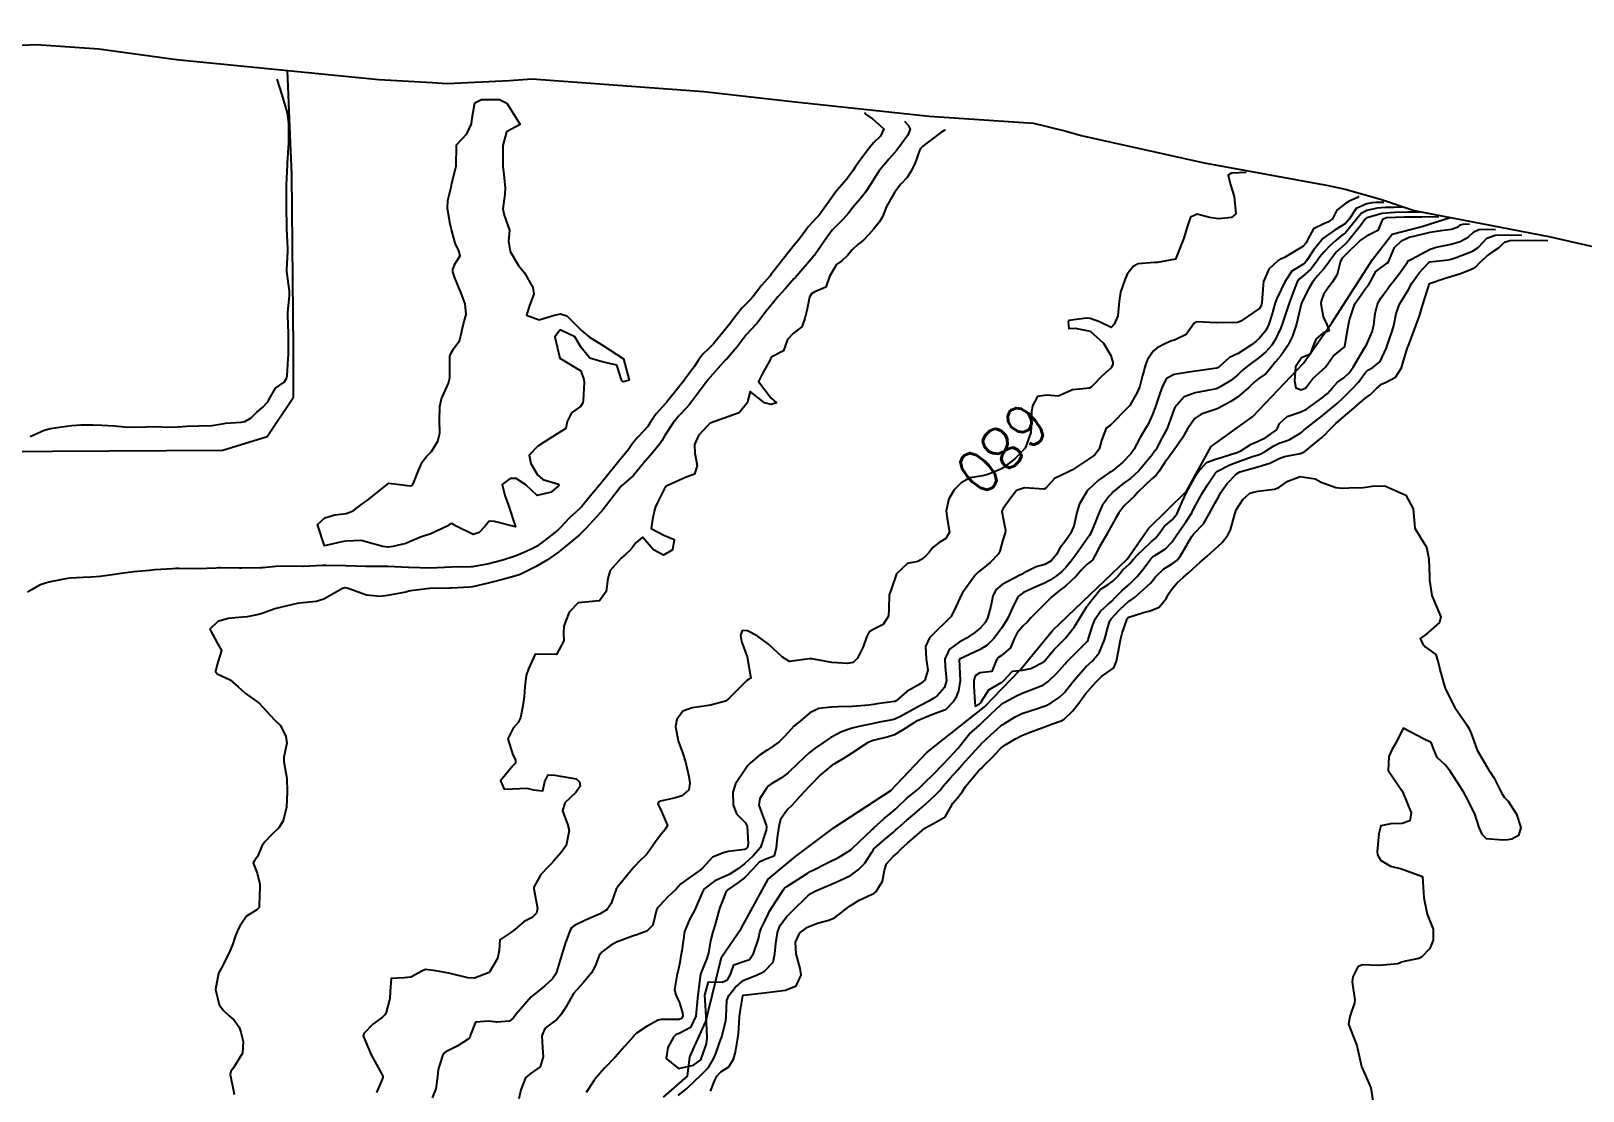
# Model space of a CAD drawing. Header units: metres. Extents: x 292545 to 299085, y 7450245 to 7463078.
# Drawn here: x 294096.9 to 294243.4, y 7462910.6 to 7463010.7 of the extents above; entities that cross this region are included whole.
import ezdxf
from ezdxf.enums import TextEntityAlignment as Align

# ---------------------------------------------------------------- set-up
doc = ezdxf.new("R2010")
doc.units = ezdxf.units.M
for name, color, linetype in [('Area', 45, 'Continuous'), ('Cotas', 45, 'Continuous'), ('Curvas de Nivel 1m', 11, 'Continuous'), ('Curvas de Nivel 5m', 15, 'Continuous'), ('Hidrografia', 140, 'Continuous')]:
    doc.layers.add(name, color=color, linetype=linetype)
doc.styles.add('Style-STANDARD', font='STANDARD.shx')

msp = doc.modelspace()

# ---------------------------------------------------------------- linework, layer by layer
at = {"layer": 'Area'}
msp.add_polyline3d([(294092.59, 7463009.21, 682.85), (294097.4, 7463009.43, 682.7), (294103.28, 7463009.03, 682.76), (294110.63, 7463008.01, 682.86), (294129.72, 7463006.12, 683.72), (294134.79, 7463005.85, 683.97), (294136.16, 7463005.76, 683.94), (294142.05, 7463006.04, 689.15), (294144.16, 7463006.19, 688.85), (294160.39, 7463005, 687.37), (294168.72, 7463004.07, 691.24), (294181.65, 7463002.67, 684.84), (294191.52, 7463002, 680.62), (294194.6, 7463001.25, 680.65), (294196.02, 7463000.86, 685.87), (294207.6, 7462998.27, 680.16), (294219.33, 7462996.13, 681.95), (294220.93, 7462995.77, 680.87), (294224.26, 7462994.84, 680.72), (294227.45, 7462993.76, 675.59), (294240.14, 7462991.31, 680.51), (294256.19, 7462987.67, 678.31)], dxfattribs=at)
at = {"layer": 'Curvas de Nivel 1m', "flags": 128}
for points, elevation in [([(294096.81, 7462972.44), (294098.12, 7462973.02), (294098.72, 7462973.17), (294099.78, 7462973.35), (294100.73, 7462973.46), (294101.59, 7462973.52), (294102.73, 7462973.54), (294103.58, 7462973.5), (294104.73, 7462973.44), (294105.71, 7462973.35), (294106.73, 7462973.3), (294107.7, 7462973.33), (294108.73, 7462973.36), (294109.7, 7462973.31), (294110.73, 7462973.33), (294111.59, 7462973.4), (294112.73, 7462973.43), (294113.96, 7462973.47), (294114.73, 7462973.6), (294115.26, 7462973.68), (294116.73, 7462973.79), (294117.07, 7462973.86), (294117.68, 7462974.19), (294118.19, 7462974.73), (294118.75, 7462975.17), (294119.23, 7462975.69), (294119.5, 7462976.16), (294119.95, 7462976.98), (294120.78, 7462977.57), (294121.01, 7462977.91), (294121.06, 7462978.15), (294121.16, 7462979.8), (294121.18, 7462980.15), (294121.18, 7462981.79), (294121.18, 7462982.15), (294121.11, 7462983.89), (294121.12, 7462984.15), (294121.28, 7462985.74), (294121.29, 7462986.15), (294121.04, 7462988.01), (294121.03, 7462988.15), (294121.14, 7462989.92), (294121.14, 7462990.15), (294121.03, 7462992.07), (294121.02, 7462992.15), (294120.99, 7462994.13), (294120.99, 7462994.15), (294121, 7462996.15), (294121.09, 7462998.08), (294121.09, 7462998.15), (294121.1, 7462998.22), (294121.23, 7463000.15), (294121.21, 7463002.01), (294121.2, 7463002.15), (294121.2, 7463002.27), (294121.08, 7463002.98), (294120.74, 7463004.15), (294120.58, 7463004.67), (294120.11, 7463006.16)], 683), ([(294175.55, 7463003.01), (294175.71, 7463002.84), (294176.31, 7463002.41), (294177.38, 7463001.49), (294177.06, 7463000.78), (294176.41, 7463000.14), (294175.86, 7462999.5), (294175.51, 7462999.03), (294175.03, 7462998.36), (294174.67, 7462997.86), (294174.46, 7462997.52), (294173.85, 7462996.68), (294172.99, 7462995.7), (294172.86, 7462995.53), (294172.54, 7462995.09), (294171.43, 7462993.55), (294171.23, 7462993.3), (294170.96, 7462993), (294170.27, 7462992.25), (294169.78, 7462991.57), (294169.43, 7462991.09), (294168.93, 7462990.5), (294168.2, 7462989.59), (294166.91, 7462987.93), (294166.76, 7462987.75), (294166.65, 7462987.61), (294165.84, 7462986.67), (294165.03, 7462985.63), (294164.96, 7462985.54), (294164.87, 7462985.44), (294163.97, 7462984.53), (294163.3, 7462983.65), (294163.1, 7462983.4), (294162.85, 7462983.08), (294161.71, 7462981.67), (294161.31, 7462981.19), (294160.82, 7462980.7), (294160.3, 7462980.19), (294159.93, 7462979.69), (294159.47, 7462979.02), (294158.79, 7462978.09), (294158.62, 7462977.87), (294158.49, 7462977.7), (294157.62, 7462976.57), (294156.94, 7462975.73), (294156.86, 7462975.63), (294156.76, 7462975.53), (294155.9, 7462974.58), (294155.34, 7462973.74), (294155.1, 7462973.37), (294154.72, 7462972.95), (294154.12, 7462972.35), (294153.67, 7462971.76), (294153.27, 7462971.2), (294152.69, 7462970.49), (294152.37, 7462970.09), (294152.13, 7462969.78), (294150.66, 7462968), (294150.57, 7462967.89), (294150.5, 7462967.8), (294149.67, 7462966.79), (294148.86, 7462965.82), (294148.76, 7462965.7), (294148.64, 7462965.59), (294147.7, 7462964.75), (294146.87, 7462963.84), (294146.61, 7462963.59), (294145.32, 7462962.58), (294144.59, 7462962.06), (294144.48, 7462961.99), (294144.26, 7462961.87), (294143.12, 7462961.35), (294142.59, 7462961.14), (294141.43, 7462960.76), (294140.58, 7462960.52), (294140.09, 7462960.41), (294138.57, 7462960.14), (294138.4, 7462960.12), (294136.57, 7462960.09), (294134.57, 7462959.99), (294132.57, 7462960.07), (294132.51, 7462960.07), (294130.57, 7462960.16), (294128.67, 7462960.16), (294128.57, 7462960.16), (294128.47, 7462960.16), (294126.57, 7462960.22), (294124.72, 7462960.26), (294124.57, 7462960.26), (294124.43, 7462960.26), (294122.57, 7462960.15), (294122.55, 7462960.15), (294120.57, 7462960.18), (294119.98, 7462960.16), (294118.72, 7462960.02), (294118.57, 7462960.02), (294116.78, 7462959.99), (294116.57, 7462959.99), (294114.75, 7462960.04), (294114.57, 7462960.03), (294114.36, 7462960.01), (294112.57, 7462959.93), (294110.87, 7462959.97), (294110.57, 7462959.97), (294110.24, 7462959.95), (294108.57, 7462959.83), (294108.07, 7462959.79), (294106.57, 7462959.65), (294105.39, 7462959.5), (294104.56, 7462959.37), (294103.42, 7462959.22), (294102.56, 7462959.14), (294101.82, 7462959.12), (294100.56, 7462959.05), (294099.98, 7462958.97), (294098.56, 7462958.68), (294097.74, 7462958.42), (294096.98, 7462958), (294096.54, 7462957.73)], 683), ([(294179.34, 7463002.2), (294179.67, 7463001.81), (294179.85, 7463001.45), (294179.64, 7463000.87), (294179.05, 7463000.06), (294178.6, 7462999.47), (294177.88, 7462998.63), (294177.02, 7462997.64), (294176.95, 7462997.56), (294176.9, 7462997.49), (294176.2, 7462996.3), (294175.64, 7462995.5), (294175.36, 7462995.13), (294174.98, 7462994.69), (294174.45, 7462994.05), (294174.04, 7462993.52), (294173.54, 7462992.94), (294172.96, 7462992.38), (294172.54, 7462991.95), (294172.22, 7462991.54), (294170.92, 7462989.66), (294170.88, 7462989.6), (294170.84, 7462989.56), (294169.96, 7462988.52), (294169.15, 7462987.58), (294169.03, 7462987.44), (294168.9, 7462987.3), (294168.09, 7462986.39), (294167.38, 7462985.6), (294166.87, 7462984.99), (294166.25, 7462984.22), (294165.79, 7462983.62), (294165.38, 7462983.09), (294164.84, 7462982.51), (294164.42, 7462982.05), (294164.1, 7462981.64), (294163.55, 7462980.91), (294162.81, 7462980.06), (294162.62, 7462979.84), (294162.45, 7462979.66), (294160.78, 7462977.77), (294160.75, 7462977.72), (294160.72, 7462977.68), (294159.88, 7462976.58), (294159.23, 7462975.7), (294159.02, 7462975.43), (294158.75, 7462975.14), (294158.05, 7462974.4), (294157.5, 7462973.72), (294156.72, 7462972.51), (294156.42, 7462972.02), (294156.23, 7462971.73), (294155.55, 7462970.89), (294154.69, 7462969.9), (294154.62, 7462969.82), (294154.57, 7462969.75), (294153.72, 7462968.71), (294152.66, 7462967.81), (294152.62, 7462967.77), (294152.46, 7462967.57), (294151.09, 7462965.79), (294150.89, 7462965.54), (294150.63, 7462965.25), (294149.94, 7462964.49), (294149.32, 7462963.81), (294148.97, 7462963.45), (294148.61, 7462963.13), (294147.06, 7462961.84), (294146.59, 7462961.46), (294145.65, 7462960.79), (294144.58, 7462960.15), (294144.38, 7462960.06), (294144, 7462959.88), (294143.04, 7462959.41), (294142.56, 7462959.24), (294141.51, 7462958.95), (294140.55, 7462958.71), (294139.92, 7462958.56), (294138.55, 7462958.23), (294138.29, 7462958.2), (294136.55, 7462958.1), (294136.41, 7462958.1), (294134.54, 7462958.07), (294134.47, 7462958.07), (294133.75, 7462958), (294132.7, 7462957.85), (294132.54, 7462957.82), (294132.26, 7462957.73), (294130.54, 7462957.42), (294129.83, 7462957.33), (294128.54, 7462957.44), (294126.81, 7462958.08), (294126.54, 7462958.14), (294126.49, 7462958.14), (294126.28, 7462958.08), (294124.53, 7462957.07), (294123.8, 7462956.85), (294122.53, 7462956.74), (294122, 7462956.66), (294120.52, 7462956.33), (294119.91, 7462956.16), (294118.52, 7462955.67), (294117.29, 7462955.42), (294116.51, 7462955.34), (294115.49, 7462955.24), (294114.51, 7462954.98), (294113.75, 7462954.23), (294114.48, 7462952.89), (294114.85, 7462952.22), (294114.46, 7462950.92), (294114.3, 7462950.23), (294114.45, 7462950.03), (294115.69, 7462949.46), (294116.44, 7462948.81), (294117.1, 7462948.19), (294118.42, 7462947.25), (294119.43, 7462946.16), (294119.9, 7462945.66), (294120.39, 7462945.19), (294120.94, 7462944.14), (294121.04, 7462943.47), (294120.75, 7462942.15), (294120.76, 7462941.74), (294121.03, 7462940.15), (294121.05, 7462938.88), (294121.02, 7462938.15), (294121.01, 7462937.44), (294120.69, 7462936.15), (294120.28, 7462935.48), (294119.6, 7462934.84), (294118.95, 7462934.17), (294118.68, 7462933.75), (294118.25, 7462932.79), (294118, 7462932.43), (294117.85, 7462932.18), (294118.23, 7462931.22), (294118.49, 7462930.18), (294118.47, 7462929.91), (294118.42, 7462928.18), (294118.41, 7462927.96), (294118.19, 7462927.75), (294117.23, 7462927.14), (294116.58, 7462926.2), (294116.44, 7462925.92), (294116.16, 7462925.24), (294115.9, 7462924.45), (294115.8, 7462924.21), (294115.6, 7462923.67), (294114.83, 7462922.22), (294114.58, 7462921.76), (294114.29, 7462920.23), (294114.64, 7462918.79), (294115.07, 7462918.22), (294115.6, 7462917.74), (294116.06, 7462917.33), (294116.53, 7462916.68), (294116.7, 7462916.2), (294116.91, 7462915.32), (294116.86, 7462914.2), (294116.01, 7462912.82), (294115.73, 7462912.49), (294115.68, 7462912.21), (294115.99, 7462910.65), (294116.07, 7462910.3)], 682), ([(294183.17, 7463001.41), (294183.13, 7463001.35), (294183.06, 7463001.31), (294182.77, 7463001.13), (294181.05, 7462999.83), (294180.85, 7462999.63), (294180.76, 7462999.44), (294180.3, 7462998.17), (294179.93, 7462997.45), (294179.58, 7462996.88), (294179, 7462996.26), (294178.4, 7462995.47), (294177.64, 7462994.14), (294177.38, 7462993.48), (294177.27, 7462993.18), (294176.96, 7462992.71), (294176.43, 7462992.02), (294175.96, 7462991.5), (294175.46, 7462990.98), (294174.93, 7462990.55), (294174.4, 7462990.05), (294173.95, 7462989.52), (294173.43, 7462989.01), (294172.91, 7462988.67), (294172.24, 7462987.54), (294171.91, 7462986.52), (294170.88, 7462986.09), (294170.55, 7462985.89), (294170.37, 7462985.57), (294170.12, 7462984.31), (294169.91, 7462983.57), (294169.64, 7462982.78), (294168.84, 7462982.2), (294168.29, 7462981.59), (294167.9, 7462980.51), (294166.81, 7462979.96), (294166.67, 7462979.75), (294166.61, 7462979.61), (294165.96, 7462978.45), (294165.56, 7462977.62), (294166.76, 7462976.05), (294167.25, 7462975.6), (294166.75, 7462975.44), (294166.11, 7462975.62), (294164.77, 7462976.67), (294164.55, 7462975.84), (294164.5, 7462975.63), (294163.72, 7462974.67), (294162.74, 7462974.33), (294160.99, 7462973.68), (294160.73, 7462973.45), (294159.89, 7462972.52), (294159.51, 7462971.69), (294159.55, 7462970.85), (294159.75, 7462969.69), (294159.5, 7462968.87), (294158.67, 7462968.57), (294156.85, 7462967.73), (294156.66, 7462967.47), (294156.07, 7462966.31), (294155.81, 7462965.74), (294155.59, 7462964.78), (294155.42, 7462963.74), (294156.61, 7462963.12), (294157.59, 7462962.71), (294157.44, 7462961.72), (294156.59, 7462961.23), (294155.63, 7462961.74), (294154.6, 7462962.92), (294153.97, 7462962.39), (294153.51, 7462961.76), (294153.03, 7462961.32), (294152.58, 7462960.94), (294151.55, 7462959.79), (294151.32, 7462959.03), (294151.16, 7462957.79), (294150.53, 7462956.91), (294149.53, 7462956.81), (294148.53, 7462956.74), (294147.69, 7462955.83), (294147.18, 7462954.51), (294147.15, 7462953.84), (294147.19, 7462953.14), (294146.47, 7462951.85), (294144.47, 7462951.87), (294143.83, 7462950.5), (294143.61, 7462949.88), (294143.49, 7462948.82), (294143.42, 7462947.88), (294143.3, 7462946.99), (294143.09, 7462945.88), (294142.86, 7462945.42), (294142.39, 7462944.89), (294141.88, 7462943.9), (294142.36, 7462942.37), (294142.61, 7462941.89), (294142.63, 7462941.6), (294142.35, 7462941.33), (294141.2, 7462939.91), (294141.54, 7462939.12), (294142.33, 7462939.16), (294143.68, 7462939.23), (294144.32, 7462939.07), (294145.2, 7462938.98), (294145.37, 7462939.86), (294145.7, 7462940.5), (294146.34, 7462940.45), (294146.86, 7462940.36), (294148.34, 7462940.12), (294148.66, 7462939.82), (294148.71, 7462939.43), (294148.32, 7462938.83), (294147.27, 7462937.84), (294147.06, 7462937.08), (294147.53, 7462935.83), (294147.69, 7462935.24), (294147.4, 7462933.83), (294146.93, 7462933.16), (294146.24, 7462932.37), (294145.99, 7462932.09), (294145.73, 7462931.85), (294145, 7462931.08), (294144.33, 7462929.87), (294144.33, 7462929.75), (294144.7, 7462927.86), (294144.61, 7462927.44), (294144.18, 7462927.03), (294143.42, 7462926.63), (294142.56, 7462925.89), (294142.16, 7462925.6), (294141.15, 7462924.91), (294141.06, 7462923.91), (294140.9, 7462923.15), (294140.19, 7462921.92), (294140.16, 7462921.88), (294140.12, 7462921.84), (294138.76, 7462921.29), (294138.11, 7462921.31), (294136.32, 7462921.77), (294136.12, 7462921.81), (294135.09, 7462921.98), (294134.12, 7462922.1), (294133.85, 7462921.99), (294132.73, 7462921.4), (294132.11, 7462921.33), (294130.87, 7462921.27), (294130.78, 7462920.03), (294130.75, 7462919.37), (294130.4, 7462918.04), (294130.29, 7462917.82), (294130.07, 7462917.62), (294129.15, 7462916.96), (294128.29, 7462916.06), (294128.25, 7462915.86), (294128.98, 7462914.05), (294130, 7462912.24), (294130.1, 7462912.04), (294130.09, 7462911.95), (294130, 7462911.67), (294129.51, 7462910.51)], 681), ([(294222.21, 7462995.11), (294222.03, 7462994.95), (294221.31, 7462994.64), (294220.99, 7462994.47), (294220.15, 7462993.81), (294219.73, 7462992.98), (294219.29, 7462992.66), (294218.96, 7462992.53), (294217.92, 7462992.03), (294217.38, 7462991.01), (294217.24, 7462990.71), (294216.94, 7462990.38), (294215.21, 7462989.32), (294214.92, 7462989.21), (294214.8, 7462989.16), (294214.61, 7462989.04), (294213.73, 7462988.23), (294213.23, 7462987.06), (294213.19, 7462986.76), (294213.06, 7462985.06), (294213.03, 7462984.9), (294212.87, 7462984.54), (294211.09, 7462983.32), (294210.85, 7462983.22), (294210.74, 7462983.2), (294208.85, 7462983.16), (294208.8, 7462983.17), (294206.85, 7462983.24), (294206.68, 7462983.13), (294205.91, 7462982.07), (294204.83, 7462981.53), (294204.53, 7462981.46), (294203.91, 7462981.17), (294203.18, 7462980.81), (294202.82, 7462980.53), (294202.28, 7462979.71), (294202.09, 7462979.19), (294201.8, 7462978.18), (294201.53, 7462977.19), (294201.32, 7462976.65), (294200.76, 7462975.63), (294200.59, 7462975.37), (294200.44, 7462975.2), (294198.74, 7462973.48), (294198.59, 7462973.37), (294198.38, 7462973.23), (294197.92, 7462972.04), (294197.72, 7462971.24), (294197.26, 7462970.68), (294196.69, 7462970.28), (294195.18, 7462969.27), (294194.68, 7462969.03), (294193.5, 7462968.47), (294192.67, 7462967.54), (294192.5, 7462967.47), (294190.67, 7462967.59), (294189.89, 7462967.33), (294189.36, 7462966.63), (294188.64, 7462965.63), (294188.54, 7462965.45), (294188.53, 7462965.35), (294188.63, 7462964.69), (294188.87, 7462963.6), (294188.82, 7462963.35), (294188.61, 7462962.66), (294188.33, 7462961.62), (294188.19, 7462961.35), (294187.41, 7462960.53), (294186.57, 7462959.83), (294186.3, 7462959.64), (294186.03, 7462959.38), (294184.81, 7462957.66), (294184.65, 7462957.4), (294184.54, 7462957.18), (294184, 7462955.94), (294183.7, 7462955.41), (294183.12, 7462954.8), (294182.51, 7462954.23), (294182.09, 7462953.83), (294181.7, 7462953.43), (294181.31, 7462952.6), (294181.37, 7462951.43), (294181.53, 7462950.36), (294181.25, 7462949.43), (294180.81, 7462949.08), (294180.44, 7462948.87), (294179.54, 7462948.35), (294178.54, 7462947.47), (294178.42, 7462947.42), (294176.73, 7462947.18), (294176.42, 7462947.13), (294175.98, 7462947.06), (294174.42, 7462946.94), (294173.04, 7462946.91), (294172.42, 7462946.89), (294171.23, 7462946.74), (294170.41, 7462946.33), (294169.47, 7462945.57), (294168.9, 7462945.08), (294168.39, 7462944.53), (294167.94, 7462944.03), (294167.5, 7462943.6), (294166.85, 7462943.12), (294166.37, 7462942.83), (294165.64, 7462942.34), (294164.8, 7462941.63), (294164.58, 7462941.4), (294164.35, 7462941.1), (294163.38, 7462939.64), (294163.12, 7462938.85), (294163.17, 7462937.65), (294163.47, 7462936.82), (294164.29, 7462936), (294164.48, 7462935.63), (294164.59, 7462933.96), (294164.5, 7462933.64), (294164.39, 7462933.51), (294164.26, 7462933.43), (294162.68, 7462933.24), (294162.26, 7462933.14), (294161.21, 7462932.71), (294160.27, 7462931.68), (294160.25, 7462931.67), (294160.08, 7462931.53), (294158.22, 7462930.21), (294157.99, 7462929.94), (294157.78, 7462929.71), (294156.97, 7462928.95), (294156.2, 7462928.13), (294156.01, 7462927.92), (294155.92, 7462927.73), (294155.59, 7462926.31), (294155.01, 7462925.74), (294154.39, 7462925.52), (294154.16, 7462925.43), (294153.65, 7462925.25), (294152.15, 7462924.69), (294151.57, 7462924.37), (294150.81, 7462923.79), (294150.52, 7462923.42), (294150.13, 7462922.43), (294149.79, 7462921.81), (294149.04, 7462920.88), (294148.09, 7462919.83), (294147.36, 7462918.56), (294146.88, 7462917.84), (294146.53, 7462917.38), (294146.06, 7462917.07), (294145.38, 7462916.53), (294145.11, 7462915.86), (294145.17, 7462914.72), (294145.23, 7462913.86), (294144.95, 7462912.92), (294144.01, 7462912.26), (294143.55, 7462911.88), (294143.11, 7462910.76), (294142.92, 7462909.89)], 679), ([(294224.58, 7462994.52), (294224.21, 7462994.52), (294223.82, 7462994.51), (294223.44, 7462994.48), (294222.98, 7462994.4), (294221.97, 7462993.96), (294221.31, 7462992.96), (294220.96, 7462992.54), (294219.98, 7462991.95), (294218.95, 7462991.22), (294218.82, 7462991.11), (294218.72, 7462990.99), (294217.92, 7462990.01), (294217.27, 7462989.01), (294217.12, 7462988.81), (294216.92, 7462988.66), (294215.9, 7462988.03), (294215.23, 7462987.04), (294214.89, 7462986.3), (294214.47, 7462985.45), (294214.33, 7462985.05), (294214.01, 7462983.9), (294213.73, 7462983.05), (294213.45, 7462982.44), (294212.83, 7462981.71), (294212.48, 7462981.41), (294212.09, 7462981.07), (294210.81, 7462980.28), (294210.01, 7462979.9), (294209.13, 7462979.11), (294208.96, 7462978.95), (294208.8, 7462978.88), (294207.27, 7462978.65), (294206.8, 7462978.59), (294206.16, 7462978.51), (294204.79, 7462978.28), (294204.07, 7462977.89), (294203.67, 7462977.17), (294203.44, 7462976.5), (294202.99, 7462975.18), (294202.93, 7462975), (294202.75, 7462974.51), (294202.33, 7462973.59), (294202.09, 7462973.19), (294201.57, 7462972.34), (294200.98, 7462971.21), (294200.7, 7462970.79), (294199.92, 7462969.99), (294199, 7462969.23), (294198.81, 7462969.1), (294198.68, 7462969.02), (294197.62, 7462968.29), (294196.66, 7462967.41), (294196.53, 7462967.25), (294195.84, 7462966.06), (294195.6, 7462965.27), (294195.3, 7462963.95), (294194.99, 7462963.27), (294194.61, 7462962.71), (294194, 7462961.89), (294193.67, 7462961.29), (294193.18, 7462960.7), (294192.58, 7462960.36), (294191.77, 7462960.11), (294190.57, 7462959.52), (294190.45, 7462959.44), (294190.23, 7462959.33), (294188.55, 7462958.45), (294187.96, 7462957.95), (294187.68, 7462957.36), (294187.47, 7462956.42), (294187.21, 7462955.36), (294186.97, 7462954.91), (294186.51, 7462954.38), (294185.96, 7462953.92), (294185.19, 7462953.39), (294184.49, 7462953.02), (294183.56, 7462952.33), (294183.15, 7462951.41), (294183.17, 7462950.7), (294183.31, 7462949.41), (294183.11, 7462948.74), (294182.43, 7462947.98), (294182.11, 7462947.74), (294181.63, 7462947.43), (294180.84, 7462947.02), (294180.42, 7462946.81), (294178.95, 7462946), (294178.41, 7462945.75), (294178.19, 7462945.69), (294177.13, 7462945.48), (294176.52, 7462945.37), (294176.4, 7462945.35), (294174.88, 7462945.03), (294174.39, 7462944.9), (294173.37, 7462944.55), (294172.38, 7462944.02), (294172.1, 7462943.82), (294171.7, 7462943.55), (294170.91, 7462943.01), (294170.36, 7462942.59), (294169.28, 7462941.58), (294168.34, 7462940.68), (294167.72, 7462940.21), (294166.72, 7462939.61), (294166.49, 7462939.44), (294166.33, 7462939.27), (294165.67, 7462938.26), (294165.58, 7462937.62), (294166.28, 7462935.73), (294166.32, 7462935.61), (294166.32, 7462935.58), (294166.28, 7462935.25), (294165.73, 7462933.62), (294165.05, 7462932.83), (294164.24, 7462932.09), (294163.99, 7462931.89), (294163.65, 7462931.65), (294162.79, 7462931.09), (294162.22, 7462930.83), (294161.42, 7462930.47), (294160.4, 7462929.68), (294160.32, 7462929.57), (294160.21, 7462929.28), (294159.5, 7462927.69), (294159.04, 7462926.83), (294158.56, 7462925.7), (294158.3, 7462923.87), (294158.28, 7462923.71), (294158.26, 7462923.59), (294158.13, 7462922.76), (294157.93, 7462921.9), (294157.88, 7462921.71), (294157.63, 7462920.18), (294157.74, 7462919.71), (294158.09, 7462918.95), (294158.39, 7462918.02), (294158.4, 7462917.71), (294158.29, 7462917.49), (294158.07, 7462917.4), (294156.39, 7462917.4), (294156.07, 7462917.33), (294155.05, 7462916.75), (294154.05, 7462916.09), (294153.88, 7462915.93), (294153.73, 7462915.76), (294152.94, 7462914.86), (294152.02, 7462913.84), (294152, 7462913.81), (294151.97, 7462913.78), (294151.02, 7462912.79), (294150.13, 7462911.8), (294150.08, 7462911.72), (294150, 7462911.61), (294149.3, 7462910.5)], 678), ([(294226.31, 7462994.07), (294225.52, 7462994.06), (294224.72, 7462994.05), (294223.93, 7462993.98), (294222.98, 7462993.76), (294222.43, 7462993.49), (294222, 7462992.95), (294220.95, 7462991.67), (294220.56, 7462991.36), (294220.06, 7462990.98), (294219.48, 7462990.44), (294218.93, 7462989.86), (294218.54, 7462989.38), (294218.27, 7462989), (294217.69, 7462988.23), (294216.9, 7462987.55), (294216.6, 7462987.32), (294216.39, 7462987.02), (294216.08, 7462986.22), (294215.64, 7462985.03), (294215.04, 7462983.22), (294214.99, 7462983.04), (294214.95, 7462982.94), (294214.85, 7462982.7), (294214.33, 7462981.55), (294214.01, 7462981.05), (294213.45, 7462980.42), (294212.81, 7462979.88), (294211.7, 7462979.08), (294211.21, 7462978.67), (294210.79, 7462978.26), (294210.14, 7462977.73), (294209.12, 7462977.11), (294208.89, 7462976.99), (294208.77, 7462976.94), (294207.26, 7462976.64), (294206.77, 7462976.56), (294205.74, 7462976.17), (294204.84, 7462975.16), (294204.75, 7462974.96), (294204.29, 7462973.61), (294204.11, 7462973.17), (294203.63, 7462972.26), (294203.04, 7462971.18), (294202.91, 7462970.97), (294202.7, 7462970.7), (294201.46, 7462969.2), (294200.68, 7462968.49), (294199.93, 7462967.96), (294199.05, 7462967.23), (294198.86, 7462967.03), (294198.66, 7462966.79), (294197.98, 7462965.9), (294197.69, 7462965.24), (294197.4, 7462964.46), (294196.9, 7462963.25), (294196.79, 7462963.07), (294196.61, 7462962.82), (294195.5, 7462961.27), (294195.12, 7462960.74), (294194.57, 7462960.06), (294194.19, 7462959.67), (294193.68, 7462959.29), (294193.01, 7462958.85), (294192.56, 7462958.59), (294191.66, 7462958.2), (294190.55, 7462957.71), (294190.06, 7462957.33), (294189.6, 7462956.4), (294189.13, 7462955.34), (294188.9, 7462954.96), (294188.51, 7462954.38), (294188.08, 7462953.77), (294187.76, 7462953.36), (294187.13, 7462952.72), (294186.48, 7462952.32), (294184.51, 7462951.4), (294184.5, 7462951.38), (294184.6, 7462949.4), (294184.43, 7462948.42), (294184.13, 7462947.7), (294183.96, 7462947.4), (294183.19, 7462946.64), (294182.41, 7462946.33), (294181.74, 7462946.1), (294180.4, 7462945.51), (294180.27, 7462945.44), (294179.14, 7462944.71), (294178.39, 7462944.28), (294177.79, 7462944.07), (294176.38, 7462943.74), (294176.19, 7462943.68), (294175.83, 7462943.5), (294174.36, 7462942.53), (294173.74, 7462942.14), (294172.73, 7462941.54), (294172.5, 7462941.39), (294172.35, 7462941.29), (294171.4, 7462940.49), (294170.49, 7462939.56), (294170.42, 7462939.47), (294170.33, 7462939.38), (294169.46, 7462938.43), (294168.69, 7462937.58), (294168.3, 7462937.21), (294167.62, 7462936.27), (294167.48, 7462935.6), (294167.31, 7462934.57), (294167.23, 7462933.6), (294167.03, 7462932.82), (294166.25, 7462932.54), (294165.62, 7462932.24), (294165.05, 7462931.63), (294164.22, 7462930.75), (294163.59, 7462930.28), (294162.68, 7462929.66), (294162.47, 7462929.4), (294162.2, 7462928.74), (294161.89, 7462927.96), (294161.81, 7462927.66), (294161.47, 7462926.37), (294161.23, 7462925.67), (294161.02, 7462924.81), (294160.83, 7462923.67), (294160.67, 7462923.14), (294160.11, 7462921.75), (294160.1, 7462921.7), (294160.09, 7462921.68), (294160.09, 7462921.66), (294159.82, 7462919.68), (294159.8, 7462919.4), (294159.63, 7462917.69), (294159.13, 7462916.62), (294158.05, 7462916.07), (294157.78, 7462915.98), (294157.53, 7462915.72), (294157, 7462914.76), (294156.85, 7462913.72), (294158.01, 7462912.78), (294159.42, 7462913.09), (294160.02, 7462913.51), (294160.11, 7462913.59), (294160.15, 7462913.68), (294160.63, 7462915.09), (294160.71, 7462915.67), (294160.64, 7462917.1), (294160.62, 7462917.67), (294160.53, 7462919.23), (294160.48, 7462919.68), (294160.83, 7462920.95), (294162.11, 7462920.9), (294162.64, 7462921.13), (294162.9, 7462921.65), (294163.22, 7462922.56), (294164.13, 7462922.88), (294164.69, 7462923.07), (294165.08, 7462923.63), (294165.54, 7462925), (294165.68, 7462925.62), (294165.79, 7462925.99), (294166.18, 7462926.74), (294166.46, 7462927.33), (294166.6, 7462927.61), (294167.23, 7462928.58), (294167.87, 7462929.59), (294168.02, 7462929.79), (294168.22, 7462929.96), (294169.27, 7462930.62), (294170.23, 7462931.24), (294170.44, 7462931.35), (294170.84, 7462931.55), (294171.76, 7462932.02), (294172.24, 7462932.26), (294173.1, 7462932.68), (294174.26, 7462933.4), (294174.32, 7462933.46), (294174.38, 7462933.52), (294176.28, 7462935.33), (294176.37, 7462935.4), (294176.45, 7462935.49), (294177.41, 7462936.37), (294178.3, 7462937.1), (294178.5, 7462937.27), (294178.7, 7462937.47), (294179.51, 7462938.27), (294180.32, 7462938.89), (294180.63, 7462939.14), (294180.94, 7462939.44), (294182.35, 7462940.85), (294182.63, 7462941.14), (294182.89, 7462941.41), (294183.62, 7462942.15), (294184.37, 7462942.97), (294184.7, 7462943.4), (294185.44, 7462944.33), (294186.4, 7462945.18), (294186.5, 7462945.27), (294186.61, 7462945.37), (294187.52, 7462946.25), (294188.42, 7462947.11), (294188.56, 7462947.21), (294188.79, 7462947.35), (294189.85, 7462947.92), (294190.43, 7462948.19), (294191.9, 7462948.77), (294192.44, 7462948.98), (294192.64, 7462949.1), (294192.88, 7462949.3), (294193.68, 7462950.06), (294194.47, 7462950.94), (294194.62, 7462951.12), (294194.77, 7462951.28), (294196.49, 7462952.97), (294196.62, 7462953.12), (294196.68, 7462953.25), (294197.12, 7462954.64), (294197.35, 7462955.24), (294197.83, 7462955.93), (294198.53, 7462956.56), (294198.89, 7462956.88), (294199.21, 7462957.22), (294199.87, 7462957.9), (294200.56, 7462958.49), (294201.29, 7462959.2), (294201.86, 7462959.91), (294202.59, 7462960.89), (294202.74, 7462961.03), (294202.97, 7462961.18), (294203.96, 7462961.81), (294204.61, 7462962.5), (294205.05, 7462963.15), (294205.91, 7462964.42), (294206.38, 7462965.13), (294206.47, 7462965.3), (294206.64, 7462965.64), (294207.18, 7462966.6), (294207.47, 7462967.12), (294207.92, 7462967.87), (294208.68, 7462968.99), (294208.74, 7462969.06), (294208.8, 7462969.11), (294210.05, 7462969.74), (294210.69, 7462970), (294212.17, 7462970.54), (294212.7, 7462970.7), (294212.96, 7462970.8), (294213.39, 7462971.05), (294214.2, 7462971.56), (294214.71, 7462971.79), (294215.64, 7462972.11), (294216.73, 7462972.77), (294216.86, 7462972.88), (294217.02, 7462973.02), (294218.75, 7462974.38), (294219.09, 7462974.65), (294219.49, 7462974.98), (294220.18, 7462975.56), (294220.76, 7462976.11), (294221.62, 7462976.96), (294222.17, 7462977.57), (294222.8, 7462978.43), (294223.06, 7462978.68), (294223.55, 7462978.93), (294224.22, 7462979.51), (294224.82, 7462980.79), (294224.85, 7462980.89), (294224.86, 7462980.92), (294225.37, 7462982.38), (294225.51, 7462982.91), (294225.74, 7462984.03), (294226.06, 7462984.91), (294226.36, 7462985.43), (294226.89, 7462986.31), (294227.22, 7462986.9), (294227.92, 7462987.88), (294228.81, 7462988.87), (294228.92, 7462988.92), (294230.66, 7462989.12), (294230.93, 7462989.17), (294231.41, 7462989.33), (294232.93, 7462989.93), (294233.47, 7462990.28), (294233.98, 7462990.81), (294234.29, 7462991.14), (294235.07, 7462991.43), (294236.2, 7462991.47), (294237.59, 7462991.44)], 677), ([(294228.04, 7462993.62), (294226.84, 7462993.61), (294225.61, 7462993.59), (294224.42, 7462993.48), (294222.96, 7462993.06), (294222.89, 7462993.01), (294222.82, 7462992.94), (294222.42, 7462992.41), (294221.28, 7462990.96), (294220.94, 7462990.62), (294220.08, 7462989.83), (294219.43, 7462988.98), (294219.24, 7462988.66), (294218.91, 7462988.26), (294218.3, 7462987.59), (294217.83, 7462987), (294217.49, 7462986.4), (294216.87, 7462985.17), (294216.8, 7462985.01), (294216.78, 7462984.92), (294216.33, 7462983.02), (294215.95, 7462981.91), (294215.5, 7462981.03), (294214.81, 7462980.02), (294214.36, 7462979.49), (294213.99, 7462979.05), (294213.47, 7462978.37), (294212.79, 7462977.89), (294212.3, 7462977.54), (294211.82, 7462977.07), (294210.76, 7462976.15), (294210.13, 7462975.73), (294208.97, 7462975.11), (294208.83, 7462975.03), (294208.75, 7462975), (294207.33, 7462974.54), (294206.74, 7462974.12), (294206.05, 7462973.14), (294205.57, 7462972.3), (294204.79, 7462971.16), (294204.7, 7462971.05), (294203.89, 7462969.97), (294203.36, 7462969.17), (294203.08, 7462968.77), (294202.68, 7462968.42), (294201.38, 7462967.2), (294201.05, 7462966.81), (294200.65, 7462966.44), (294200.02, 7462965.84), (294199.56, 7462965.22), (294199.22, 7462964.63), (294198.62, 7462963.57), (294198.5, 7462963.34), (294198.45, 7462963.23), (294197.76, 7462962.08), (294197.32, 7462961.24), (294197.09, 7462960.74), (294196.58, 7462960.37), (294196.01, 7462959.82), (294195.55, 7462959.27), (294194.55, 7462958.34), (294193.95, 7462957.89), (294193.24, 7462957.29), (294192.9, 7462956.94), (294192.54, 7462956.61), (294191.26, 7462955.32), (294190.93, 7462954.92), (294190.51, 7462954.53), (294189.95, 7462953.89), (294189.69, 7462953.34), (294189.33, 7462952.49), (294188.48, 7462951.77), (294188.22, 7462951.61), (294188.02, 7462951.35), (294187.58, 7462950.23), (294186.45, 7462950.11), (294186, 7462949.82), (294185.89, 7462949.38), (294185.88, 7462948.82), (294185.96, 7462947.38), (294186.01, 7462946.97), (294186.42, 7462947.2), (294186.51, 7462947.28), (294186.58, 7462947.37), (294187.29, 7462948.51), (294188.44, 7462949.2), (294188.55, 7462949.24), (294188.68, 7462949.35), (294189.52, 7462950.28), (294190.46, 7462950.37), (294191.24, 7462950.54), (294192.47, 7462951.16), (294192.55, 7462951.22), (294192.62, 7462951.3), (294193.45, 7462952.32), (294194.4, 7462953.28), (294194.45, 7462953.33), (294194.49, 7462953.37), (294195.36, 7462954.42), (294195.86, 7462955.26), (294196.53, 7462956.39), (294196.91, 7462956.87), (294197.2, 7462957.24), (294197.79, 7462958), (294198.56, 7462958.47), (294199, 7462958.78), (294199.42, 7462959.22), (294199.94, 7462959.85), (294200.58, 7462960.42), (294200.96, 7462960.84), (294201.26, 7462961.2), (294202.61, 7462962.47), (294202.99, 7462962.8), (294203.29, 7462963.17), (294203.85, 7462963.94), (294204.63, 7462964.59), (294205.07, 7462965.15), (294205.55, 7462966.25), (294205.95, 7462967.14), (294206.68, 7462968.47), (294206.92, 7462968.89), (294207.07, 7462969.13), (294207.83, 7462969.98), (294208.69, 7462970.3), (294209.32, 7462970.48), (294210.7, 7462970.92), (294211.07, 7462971.08), (294212.06, 7462971.72), (294212.72, 7462971.98), (294213.45, 7462972.32), (294214.4, 7462973.04), (294214.55, 7462973.23), (294214.74, 7462973.66), (294215.45, 7462974.33), (294216.75, 7462974.75), (294217.29, 7462975.01), (294218.76, 7462976.09), (294219.26, 7462976.49), (294219.71, 7462976.98), (294220.21, 7462977.55), (294220.79, 7462977.98), (294221.31, 7462978.45), (294221.67, 7462978.96), (294222.82, 7462980.88), (294222.85, 7462980.91), (294222.86, 7462980.94), (294223.46, 7462982.32), (294223.62, 7462982.93), (294223.74, 7462984.05), (294223.97, 7462984.93), (294224.3, 7462985.5), (294224.89, 7462986.3), (294225.14, 7462986.67), (294225.33, 7462986.92), (294226.01, 7462987.8), (294226.8, 7462988.9), (294226.85, 7462988.97), (294226.92, 7462989.03), (294227.2, 7462989.17), (294228.94, 7462990.11), (294229.5, 7462990.3), (294230.94, 7462990.58), (294231.78, 7462990.84), (294232.53, 7462991.24), (294233.07, 7462991.76), (294233.55, 7462991.96), (294234.24, 7462991.99), (294235.12, 7462991.97)], 676), ([(294157.98, 7462910.22), (294158.8, 7462910.89), (294159.62, 7462911.69), (294160.01, 7462912.03), (294160.82, 7462912.87), (294161.3, 7462913.67), (294161.51, 7462914.18), (294162.04, 7462915.62), (294162.06, 7462915.65), (294162.46, 7462917.27), (294162.51, 7462917.66), (294162.57, 7462919.18), (294162.74, 7462919.65), (294163.34, 7462920.41), (294164.11, 7462921.06), (294165.41, 7462921.62), (294165.9, 7462921.83), (294166.12, 7462921.96), (294166.94, 7462922.79), (294167.09, 7462923.6), (294167.19, 7462924.56), (294167.35, 7462925.6), (294167.55, 7462926.22), (294168.19, 7462927.08), (294168.69, 7462927.58), (294170.21, 7462929.05), (294170.48, 7462929.29), (294170.95, 7462929.55), (294171.84, 7462929.92), (294172.22, 7462930.08), (294173.24, 7462930.51), (294174.23, 7462930.99), (294174.97, 7462931.51), (294175.59, 7462932.15), (294176.26, 7462933.19), (294176.37, 7462933.38), (294176.45, 7462933.49), (294177.41, 7462934.34), (294178.28, 7462935.09), (294178.49, 7462935.26), (294178.72, 7462935.47), (294179.55, 7462936.2), (294180.3, 7462936.85), (294180.99, 7462937.44), (294181.69, 7462938.05), (294182.32, 7462938.66), (294182.69, 7462939.05), (294182.98, 7462939.41), (294183.61, 7462940.14), (294184.35, 7462940.96), (294184.74, 7462941.39), (294186.37, 7462943.18), (294186.46, 7462943.28), (294186.55, 7462943.37), (294187.49, 7462944.26), (294188.4, 7462945.08), (294188.55, 7462945.2), (294188.78, 7462945.35), (294189.77, 7462945.97), (294190.41, 7462946.28), (294191.87, 7462946.76), (294192.42, 7462946.93), (294192.69, 7462947.03), (294193.18, 7462947.29), (294193.93, 7462947.78), (294194.43, 7462948.26), (294195.23, 7462949.27), (294195.77, 7462949.94), (294196.46, 7462950.69), (294196.75, 7462950.97), (294197.06, 7462951.24), (294197.7, 7462952.02), (294198.21, 7462953.23), (294198.27, 7462953.46), (294198.5, 7462954.29), (294198.71, 7462955.03), (294198.83, 7462955.23), (294199.65, 7462956.09), (294200.54, 7462956.9), (294200.72, 7462957.02), (294201.01, 7462957.2), (294202.56, 7462958.59), (294202.82, 7462958.92), (294203.01, 7462959.18), (294203.8, 7462959.95), (294204.58, 7462960.42), (294205.03, 7462960.71), (294205.37, 7462961.15), (294206.43, 7462962.95), (294206.54, 7462963.13), (294206.61, 7462963.22), (294207.56, 7462964.18), (294208.1, 7462965.12), (294208.27, 7462965.48), (294208.65, 7462966.17), (294208.99, 7462966.78), (294209.17, 7462967.1), (294209.79, 7462967.98), (294210.68, 7462968.92), (294210.98, 7462969.09), (294212.69, 7462969.56), (294213.82, 7462969.92), (294214.7, 7462970.35), (294215.2, 7462970.53), (294216.7, 7462970.82), (294217.12, 7462971.01), (294217.99, 7462971.73), (294218.72, 7462972.34), (294219.07, 7462972.64), (294219.35, 7462972.98), (294220.04, 7462973.67), (294220.75, 7462974.26), (294221.54, 7462974.96), (294222.76, 7462975.98), (294223.31, 7462976.4), (294223.85, 7462976.93), (294224.35, 7462977.36), (294224.78, 7462977.56), (294225.66, 7462978.04), (294226.23, 7462978.91), (294226.37, 7462979.34), (294226.82, 7462980.82), (294226.85, 7462980.9), (294226.87, 7462980.94), (294227.6, 7462982.89), (294227.93, 7462983.81), (294228.27, 7462984.88), (294228.89, 7462986.87), (294230.37, 7462987.38), (294230.9, 7462987.53), (294231.89, 7462987.85), (294232.91, 7462988.25), (294233.27, 7462988.46), (294233.6, 7462988.81), (294234.28, 7462989.46), (294234.93, 7462989.93), (294235.46, 7462990.28), (294235.95, 7462990.79), (294236.48, 7462990.94), (294238.14, 7462990.96), (294240.05, 7462990.92)], 678), ([(294161.03, 7462910.63), (294161.43, 7462911.67), (294161.62, 7462912.05), (294162.01, 7462912.44), (294162.76, 7462912.91), (294163.2, 7462913.65), (294163.38, 7462914.3), (294163.61, 7462915.64), (294163.65, 7462916.04), (294163.75, 7462917.64), (294163.78, 7462917.94), (294164.06, 7462919.64), (294164.07, 7462919.66), (294164.09, 7462919.68), (294164.15, 7462919.7), (294166.1, 7462919.9), (294167.61, 7462920.09), (294168.1, 7462920.16), (294169.1, 7462920.58), (294169.59, 7462921.58), (294169.49, 7462922.21), (294169.09, 7462923.58), (294169.05, 7462924.69), (294169.46, 7462925.58), (294170.17, 7462926.12), (294171.11, 7462926.5), (294172.18, 7462926.76), (294172.71, 7462927), (294173.43, 7462927.53), (294173.85, 7462927.86), (294174.19, 7462928.12), (294175.04, 7462928.67), (294176.21, 7462929.2), (294176.43, 7462929.27), (294176.67, 7462929.49), (294177.26, 7462930.45), (294177.44, 7462931.48), (294177.64, 7462932.08), (294178.25, 7462932.78), (294178.64, 7462933.09), (294178.99, 7462933.46), (294179.65, 7462934.07), (294180.27, 7462934.61), (294181.25, 7462935.44), (294182.29, 7462936.03), (294183.17, 7462936.53), (294183.67, 7462937.41), (294183.9, 7462937.82), (294184.32, 7462938.33), (294184.79, 7462938.93), (294185.1, 7462939.39), (294186.35, 7462940.9), (294186.59, 7462941.13), (294186.82, 7462941.37), (294187.59, 7462942.13), (294188.37, 7462942.94), (294188.58, 7462943.14), (294188.9, 7462943.34), (294189.82, 7462943.89), (294190.39, 7462944.19), (294191.19, 7462944.52), (294192.4, 7462944.95), (294192.65, 7462945.04), (294193.31, 7462945.29), (294194.11, 7462945.58), (294194.41, 7462945.75), (294195.19, 7462946.5), (294195.8, 7462947.27), (294196.43, 7462948.12), (294197.39, 7462949.24), (294197.91, 7462949.77), (294198.46, 7462950.15), (294199.09, 7462950.6), (294199.34, 7462951.22), (294199.53, 7462952.18), (294199.71, 7462953.22), (294199.86, 7462953.85), (294200.36, 7462955.21), (294200.42, 7462955.31), (294200.52, 7462955.36), (294201.9, 7462955.81), (294202.52, 7462955.98), (294203.38, 7462956.32), (294204.05, 7462957.16), (294204.21, 7462957.5), (294204.55, 7462958.02), (294205.08, 7462958.63), (294205.66, 7462959.15), (294206.15, 7462959.56), (294206.58, 7462959.96), (294207.2, 7462960.52), (294207.89, 7462961.12), (294208.6, 7462961.77), (294209.3, 7462962.41), (294209.86, 7462963.1), (294210.11, 7462963.61), (294210.52, 7462965.09), (294210.54, 7462965.19), (294210.64, 7462965.51), (294211.25, 7462966.49), (294211.94, 7462967.07), (294212.67, 7462967.28), (294214.25, 7462967.46), (294214.67, 7462967.62), (294215.5, 7462968.21), (294216.68, 7462968.66), (294218.1, 7462968.42), (294218.67, 7462968.12), (294220.04, 7462967.61), (294220.67, 7462967.55), (294221.28, 7462967.57), (294222.67, 7462967.61), (294223.48, 7462967.74), (294224.67, 7462967.76), (294226.65, 7462966.9), (294227.35, 7462965.6), (294227.42, 7462964.89), (294227.5, 7462963.77), (294228.05, 7462962.88), (294228.6, 7462961.98), (294228.81, 7462960.87), (294228.88, 7462959.19), (294228.89, 7462958.88), (294229.09, 7462957.41), (294229.31, 7462956.87), (294229.96, 7462955.42), (294229.83, 7462954.86), (294228.5, 7462953.72), (294228.01, 7462953.37), (294228.21, 7462952.88), (294228.49, 7462952.57), (294229.47, 7462951.85), (294229.75, 7462950.86), (294229.9, 7462950.3), (294230.31, 7462948.85), (294230.34, 7462948.75), (294230.44, 7462948.52), (294231.29, 7462946.84), (294232.4, 7462945.2), (294232.64, 7462944.83), (294232.82, 7462944.4), (294233.38, 7462942.82), (294234.36, 7462941.14), (294234.48, 7462940.94), (294234.57, 7462940.81), (294234.99, 7462940.16), (294235.67, 7462938.79), (294235.93, 7462938.39), (294236.32, 7462937.99), (294237.11, 7462936.77), (294237.52, 7462935.53), (294237.28, 7462934.77), (294236.64, 7462934.41), (294236.27, 7462934.34), (294235.81, 7462934.33), (294234.27, 7462934.46), (294233.88, 7462934.81), (294233.58, 7462935.52), (294233.15, 7462936.82), (294232.32, 7462938.48), (294232.12, 7462938.83), (294231.74, 7462939.43), (294230.83, 7462940.85), (294230.36, 7462941.42), (294229.61, 7462942.11), (294229.29, 7462942.87), (294229.05, 7462943.54), (294228.38, 7462943.86), (294226.39, 7462944.9), (294225.73, 7462943.55), (294225.37, 7462942.91), (294225.05, 7462942.23), (294224.98, 7462940.91), (294226.32, 7462938.9), (294227.14, 7462936.89), (294227.03, 7462936.16), (294226.29, 7462935.89), (294225.22, 7462935.85), (294224.29, 7462935.68), (294224.11, 7462934.93), (294223.95, 7462933.24), (294223.97, 7462932.93), (294224.25, 7462932.43), (294225.19, 7462931.86), (294226.24, 7462931.62), (294228.23, 7462930.88), (294228.36, 7462928.88), (294228.66, 7462927.35), (294228.85, 7462926.87), (294229.22, 7462925.91), (294229.23, 7462924.87), (294228.92, 7462924.1), (294228.14, 7462923.28), (294227.87, 7462923.15), (294226.63, 7462922.9), (294226.24, 7462922.79), (294226.13, 7462922.73), (294225.88, 7462922.65), (294224.13, 7462922.5), (294222.52, 7462922.56), (294222.13, 7462922.37), (294221.65, 7462921.42), (294221.59, 7462920.96), (294221.83, 7462919.21), (294221.82, 7462918.95), (294221.35, 7462917.68), (294221.24, 7462916.96), (294222.04, 7462914.95), (294222.47, 7462912.95), (294222.84, 7462912.11), (294223.34, 7462910.94), (294223.6, 7462909.31)], 679)]:
    msp.add_lwpolyline(points, dxfattribs=dict(at, elevation=elevation))
at = {"layer": 'Curvas de Nivel 1m', "elevation": 684, "flags": 128}
msp.add_lwpolyline([(294138.79, 7463003.94), (294139.42, 7463004.26), (294141.1, 7463004.26), (294141.79, 7463003.9), (294143.06, 7463001.89), (294141.77, 7463001.19), (294141.43, 7462999.91), (294141.41, 7462999.54), (294141.42, 7462997.91), (294141.47, 7462997.45), (294141.64, 7462995.9), (294141.62, 7462995.28), (294141.41, 7462993.91), (294141.56, 7462993.31), (294142.05, 7462991.9), (294141.96, 7462990.88), (294142.12, 7462989.9), (294142.91, 7462988.57), (294143.47, 7462987.88), (294144.26, 7462986.5), (294144.36, 7462985.88), (294143.94, 7462984.8), (294143.65, 7462983.88), (294144.85, 7462983.44), (294146.16, 7462983.85), (294146.85, 7462984.02), (294147.45, 7462983.83), (294148.84, 7462982.43), (294149.59, 7462981.81), (294150.82, 7462981.06), (294152.8, 7462979.77), (294153.35, 7462977.76), (294152.94, 7462977.61), (294152.78, 7462977.6), (294152.66, 7462977.65), (294152.62, 7462977.77), (294152.19, 7462979.17), (294150.8, 7462979.49), (294149.62, 7462979.81), (294148.82, 7462980.82), (294148.2, 7462981.83), (294146.84, 7462982.51), (294146.33, 7462981.85), (294146.8, 7462979.84), (294148.79, 7462978.64), (294149.07, 7462977.82), (294149.08, 7462977.52), (294148.99, 7462975.82), (294148.96, 7462975.62), (294148.75, 7462975.25), (294147.91, 7462974.66), (294147.49, 7462973.83), (294147.37, 7462973.19), (294146.72, 7462972.79), (294145.25, 7462971.86), (294144.71, 7462971.53), (294143.9, 7462970.68), (294144.06, 7462969.88), (294144.68, 7462968.8), (294145.19, 7462968.38), (294146.66, 7462967.92), (294146.74, 7462967.84), (294146.7, 7462967.8), (294146.66, 7462967.78), (294145.97, 7462967.17), (294144.65, 7462966.85), (294143.6, 7462967.88), (294142.67, 7462968.48), (294142.11, 7462968.46), (294141.35, 7462967.91), (294141.62, 7462966.87), (294141.94, 7462965.9), (294142.61, 7462963.89), (294140.62, 7462964.42), (294140.12, 7462964.43), (294139.71, 7462963.93), (294139.17, 7462963.37), (294138.61, 7462963.17), (294137, 7462963.96), (294136.62, 7462964.22), (294136.42, 7462964.16), (294136.18, 7462963.97), (294134.61, 7462963.25), (294133.66, 7462962.94), (294132.6, 7462962.49), (294132.27, 7462962.34), (294131.05, 7462962.03), (294130.63, 7462961.99), (294130.59, 7462961.99), (294130.55, 7462961.99), (294130.08, 7462962.04), (294128.6, 7462962.46), (294128.07, 7462962.6), (294126.6, 7462962.55), (294126.22, 7462962.47), (294124.59, 7462962.11), (294123.93, 7462964.12), (294124.63, 7462964.74), (294125.57, 7462965.03), (294126.63, 7462965.15), (294127.29, 7462965.42), (294128.14, 7462966.07), (294128.44, 7462966.27), (294128.65, 7462966.41), (294130.66, 7462968.03), (294132.66, 7462967.78), (294132.86, 7462967.81), (294133, 7462968.01), (294133.47, 7462969.21), (294133.82, 7462970), (294134.18, 7462970.51), (294134.7, 7462971), (294135.29, 7462971.98), (294135.47, 7462972.73), (294135.43, 7462973.98), (294135.47, 7462975.26), (294135.64, 7462975.98), (294136.28, 7462977.47), (294136.42, 7462977.97), (294136.41, 7462979.57), (294136.43, 7462979.97), (294136.51, 7462980.26), (294136.82, 7462980.8), (294137.33, 7462981.46), (294137.44, 7462981.95), (294137.71, 7462983.08), (294137.97, 7462983.95), (294137.87, 7462984.95), (294137.5, 7462985.95), (294136.9, 7462987.41), (294136.71, 7462987.96), (294136.69, 7462988.18), (294136.91, 7462988.76), (294137.38, 7462989.5), (294137.26, 7462989.96), (294136.93, 7462990.69), (294136.56, 7462991.96), (294136.46, 7462992.47), (294136.19, 7462993.97), (294136.24, 7462994.71), (294136.53, 7462995.96), (294136.62, 7462996.34), (294137.02, 7462997.96), (294137.04, 7462999.96), (294138.02, 7463000.99), (294138.46, 7463001.95), (294138.52, 7463002.51)], close=True, dxfattribs=at)
at = {"layer": 'Curvas de Nivel 5m', "flags": 128}
for points, elevation in [([(294211.59, 7462997.36), (294210.21, 7462997.29), (294209.87, 7462997.1), (294210.11, 7462996.2), (294210.44, 7462995.09), (294210.6, 7462993.45), (294210.19, 7462993.09), (294208.96, 7462992.97), (294208.12, 7462993.12), (294206.97, 7462993.41), (294206.31, 7462993.14), (294206.02, 7462992.21), (294205.71, 7462991.15), (294204.92, 7462989.16), (294203.22, 7462988.87), (294202.92, 7462988.85), (294201.39, 7462988.72), (294200.91, 7462988.48), (294200.36, 7462987.74), (294200.12, 7462987.21), (294199.73, 7462986.07), (294199.58, 7462985.22), (294199.46, 7462983.82), (294199.2, 7462983.22), (294199.08, 7462983), (294198.85, 7462982.73), (294197.74, 7462983.24), (294196.86, 7462983.58), (294196.51, 7462983.6), (294194.85, 7462983.37), (294194.77, 7462983.27), (294194.84, 7462982.62), (294195.44, 7462982.67), (294196.84, 7462982.38), (294198.11, 7462981.24), (294198.81, 7462980.07), (294199.01, 7462979.43), (294198.99, 7462979.23), (294198.8, 7462978.88), (294197.94, 7462978.09), (294197.11, 7462977.25), (294196.94, 7462977.09), (294196.78, 7462977), (294195.2, 7462976.85), (294194.77, 7462976.65), (294193.83, 7462976.23), (294192.77, 7462976.32), (294191.88, 7462976.2), (294191.4, 7462975.31), (294191.31, 7462974.75), (294191.28, 7462973.31), (294191.24, 7462972.8), (294190.71, 7462971.32), (294189.73, 7462970.31), (294188.69, 7462969.49), (294188.6, 7462969.44), (294188.41, 7462969.35), (294187.19, 7462968.85), (294186.68, 7462968.72), (294185.54, 7462968.52), (294184.67, 7462968.06), (294184.01, 7462967.4), (294183.51, 7462966.55), (294183.26, 7462965.41), (294183.36, 7462964.68), (294183.58, 7462963.41), (294183.23, 7462962.79), (294182.6, 7462962.41), (294182.05, 7462961.97), (294181.59, 7462961.43), (294181.1, 7462960.91), (294180.58, 7462960.64), (294179.6, 7462960.43), (294178.56, 7462959.47), (294178.06, 7462957.97), (294177.89, 7462957.48), (294177.86, 7462956.15), (294177.83, 7462955.48), (294177.32, 7462954.67), (294176.5, 7462954.27), (294176, 7462954), (294175.73, 7462953.5), (294175.42, 7462952.57), (294174.89, 7462951.51), (294174.47, 7462951.1), (294173.95, 7462951), (294172.47, 7462951.08), (294170.6, 7462951.43), (294170.47, 7462951.45), (294170.34, 7462951.43), (294168.47, 7462951.2), (294167.8, 7462951.6), (294166.49, 7462952.84), (294165.41, 7462953.62), (294164.5, 7462954.09), (294164.02, 7462954.12), (294163.84, 7462953.64), (294163.94, 7462953.09), (294164.47, 7462951.63), (294164.82, 7462949.63), (294164.6, 7462949.48), (294164.45, 7462949.38), (294163.57, 7462948.51), (294162.71, 7462947.66), (294162.42, 7462947.45), (294161.02, 7462947.07), (294160.42, 7462946.98), (294159.28, 7462946.82), (294158.41, 7462946.49), (294157.83, 7462945.71), (294157.73, 7462945.04), (294157.96, 7462943.71), (294158.37, 7462942.59), (294158.67, 7462941.71), (294158.96, 7462940.32), (294159.08, 7462939.7), (294158.96, 7462939.06), (294158.32, 7462938.52), (294157.71, 7462938.32), (294156.31, 7462938), (294156.12, 7462937.91), (294156.05, 7462937.73), (294156.3, 7462937.26), (294156.95, 7462935.72), (294156.72, 7462935.29), (294156.27, 7462934.77), (294155.84, 7462934.17), (294155.56, 7462933.74), (294155, 7462932.99), (294154.24, 7462932.27), (294153.99, 7462932), (294153.79, 7462931.76), (294152.21, 7462929.86), (294152.17, 7462929.82), (294152.14, 7462929.78), (294151.63, 7462928.35), (294151.26, 7462927.79), (294150.62, 7462927.36), (294150.18, 7462927.17), (294149.21, 7462926.78), (294148.17, 7462926.27), (294147.92, 7462926.08), (294147.77, 7462925.83), (294147.34, 7462924.65), (294147.07, 7462923.84), (294146.85, 7462923.13), (294146.47, 7462921.85), (294146.37, 7462921.6), (294146.11, 7462921.24), (294145.39, 7462920.57), (294144.54, 7462919.87), (294144.28, 7462919.68), (294144.09, 7462919.52), (294142.68, 7462917.89), (294142.43, 7462917.54), (294142.06, 7462917.23), (294140.84, 7462917.13), (294140.07, 7462917.24), (294138.84, 7462917.15), (294138.37, 7462915.94), (294138.3, 7462915.69), (294138.05, 7462915.46), (294137.12, 7462914.88), (294136.03, 7462914.33), (294135.83, 7462914.17), (294135.73, 7462913.97), (294135.33, 7462912.66), (294135.24, 7462911.98), (294135.11, 7462910.85), (294134.74, 7462909.98)], 680), ([(294229.77, 7462993.16), (294228.16, 7462993.15), (294226.51, 7462993.13), (294224.82, 7462993.06), (294224.46, 7462992.93), (294224.01, 7462991.87), (294222.95, 7462991.35), (294222.37, 7462990.95), (294220.93, 7462989.55), (294220.63, 7462989.27), (294220.47, 7462988.97), (294220.16, 7462987.72), (294219.7, 7462986.98), (294219.34, 7462986.53), (294218.88, 7462985.84), (294218.65, 7462985.22), (294218.62, 7462984.99), (294218.86, 7462983.73), (294219.18, 7462982.99), (294219.42, 7462982.4), (294218.84, 7462982.21), (294218.19, 7462981.64), (294217.9, 7462981), (294217.62, 7462980.2), (294216.81, 7462979.86), (294216.25, 7462979.02), (294216.13, 7462977.68), (294216.28, 7462977.02), (294216.77, 7462976.82), (294217.2, 7462977.01), (294217.87, 7462977.92), (294218.8, 7462978.73), (294218.94, 7462978.84), (294219.08, 7462978.99), (294219.79, 7462980), (294220.82, 7462980.85), (294220.88, 7462980.97), (294221.18, 7462982.63), (294221.25, 7462982.96), (294221.34, 7462983.44), (294221.83, 7462984.96), (294222.89, 7462986.43), (294223.12, 7462986.71), (294223.24, 7462986.94), (294223.82, 7462988.02), (294224.92, 7462988.81), (294224.98, 7462988.86), (294225.01, 7462988.92), (294225.58, 7462990.27), (294226.24, 7462990.91), (294226.95, 7462991.24), (294227.4, 7462991.35), (294228.95, 7462991.71), (294229.94, 7462991.88), (294230.95, 7462991.99), (294231.59, 7462992.21), (294231.82, 7462992.41), (294232.02, 7462992.48), (294232.3, 7462992.5), (294232.66, 7462992.49)], 675)]:
    msp.add_lwpolyline(points, dxfattribs=dict(at, elevation=elevation))
at = {"layer": 'Hidrografia', "elevation": 682.84}
msp.add_lwpolyline([(294075.71, 7463010.71), (294075.79, 7463005.42), (294076.06, 7463002.18), (294075.96, 7462993.19), (294076.18, 7462978.68), (294076.68, 7462974.47), (294078.24, 7462972.7), (294080.33, 7462971.31), (294088.16, 7462970.99), (294115, 7462971.15), (294119.18, 7462972.44), (294121.65, 7462976.13), (294121.66, 7462980.73), (294121.5, 7462997.12), (294121.09, 7463006.98)], dxfattribs=at)
at = {"layer": 'Hidrografia'}
msp.add_lwpolyline([(294156.57, 7462910.05), (294158.85, 7462912.04), (294159.08, 7462913.87), (294160.57, 7462917.21), (294162.06, 7462923.29), (294163.91, 7462925.98), (294166.47, 7462930.65), (294169.03, 7462932.79), (294172.7, 7462935.52), (294178.04, 7462939), (294181.45, 7462942.6), (294186.88, 7462946.92), (294190.27, 7462950.44), (294193.34, 7462954.15), (294200.36, 7462960.86), (294202.36, 7462963.74), (294205.94, 7462967.27), (294208.27, 7462971.48), (294212.21, 7462974.31), (294217, 7462979.36), (294219.65, 7462983.17), (294223.51, 7462989.14), (294225.37, 7462991.53), (294228.15, 7462992.27), (294230.85, 7462993.1)], dxfattribs=at)

# ---------------------------------------------------------------- texts
at = {"layer": 'Cotas', "style": 'Style-STANDARD'}
msp.add_text('680', height=4, rotation=224.2169, dxfattribs=at).set_placement((294188.55, 7462971.31, 680), align=Align.MIDDLE_CENTER)

doc.saveas('drawing.dxf')
